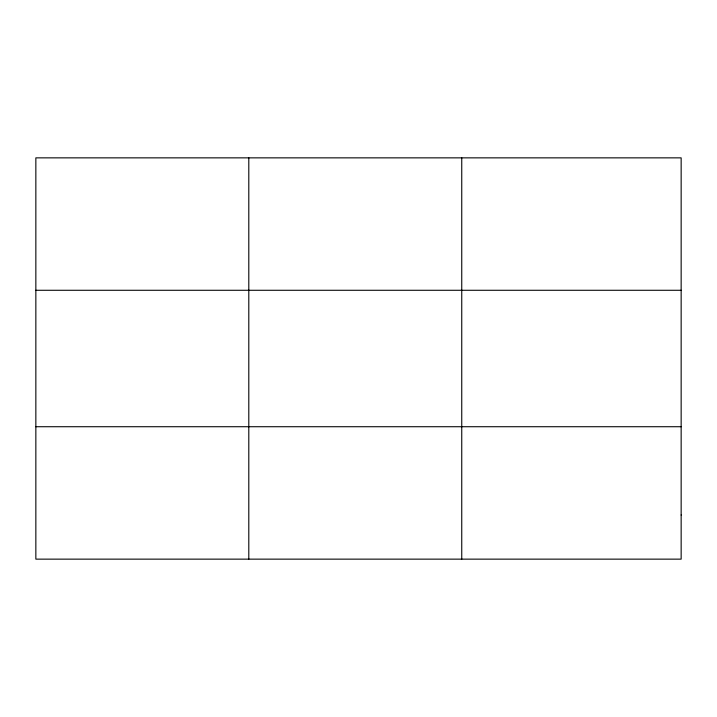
<?xml version="1.0" encoding="UTF-8"?>
<svg xmlns="http://www.w3.org/2000/svg" width="717" height="717" viewBox="0 0 717 717"><rect width="100%" height="100%" fill="white"/><g stroke="black" fill="none" stroke-linecap="round" stroke-linejoin="round"><path stroke-width="1.08" d="M248.799 157.857L248.799 559.143M461.748 157.857L461.748 559.143M35.85 290.277L681.15 290.277M35.85 426.723L681.15 426.723M681.15 515.003L681.15 559.143L35.85 559.143L35.85 157.857L681.15 157.857L681.15 515.003"/></g></svg>
